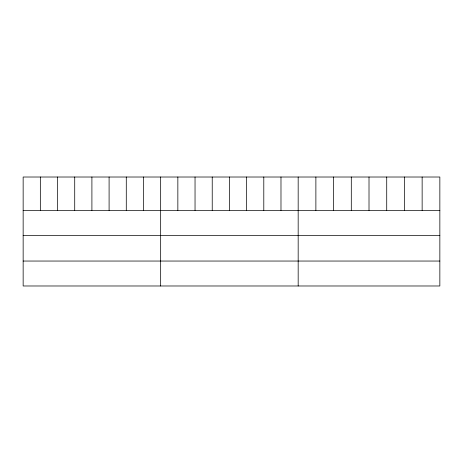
<?xml version="1.0" encoding="UTF-8"?>
<svg xmlns="http://www.w3.org/2000/svg" width="463" height="463" viewBox="0 0 463 463"><rect width="100%" height="100%" fill="white"/><g stroke="black" fill="none" stroke-linecap="round" stroke-linejoin="round"><path stroke-width="0.69" d="M439.85 210.41L439.85 285.984L23.15 285.984L23.15 177.016L439.85 177.016L439.85 210.41L23.15 210.41M23.15 235.349L439.85 235.349M23.15 261.045L439.85 261.045M422.14 177.016L422.14 210.41M404.43 177.016L404.43 210.41M386.721 177.016L386.721 210.41M369.011 177.016L369.011 210.41M351.301 177.016L351.301 210.41M333.591 177.016L333.591 210.41M315.882 177.016L315.882 210.41M298.172 177.016L298.172 285.984M280.983 177.016L280.983 210.41M263.794 177.016L263.794 210.41M246.605 177.016L246.605 210.41M229.416 177.016L229.416 210.41M212.228 177.016L212.228 210.41M195.039 177.016L195.039 210.41M177.85 177.016L177.85 210.41M160.661 177.016L160.661 285.984M143.472 177.016L143.472 210.41M126.283 177.016L126.283 210.41M109.094 177.016L109.094 210.41M91.906 177.016L91.906 210.41M74.717 177.016L74.717 210.41M57.528 177.016L57.528 210.41M40.339 177.016L40.339 210.41"/></g></svg>
